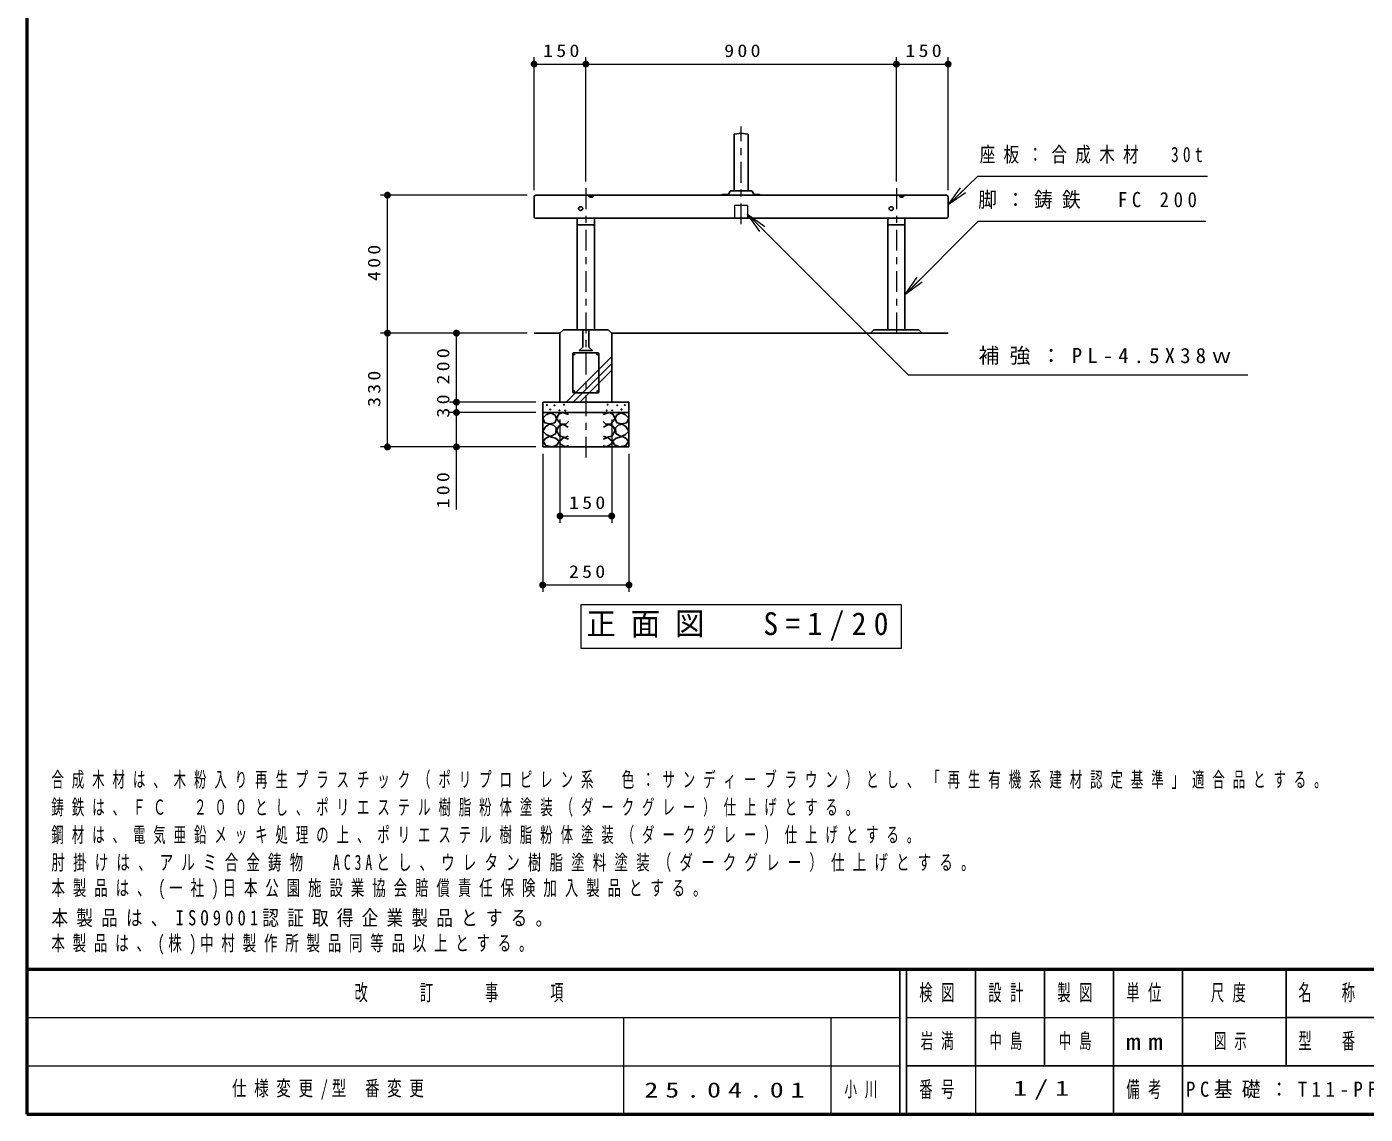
# Model space of a CAD drawing. Units: millimetres on the paper, scale 1:20. Extents: x -365 to 12, y -47 to 257.
# Drawn here: x -365 to -171, y 0 to 157.6 of the extents above; entities that cross this region are included whole.
import ezdxf

# ---------------------------------------------------------------- set-up
doc = ezdxf.new("R2010")
doc.units = ezdxf.units.MM
doc.linetypes.add('USER1', pattern=[4.5, 2.5, -2])
doc.linetypes.add('USER2', pattern=[6, 3, -1, 1, -1])
doc.layers.add('LY_1', color=7, linetype='Continuous', lineweight=25)
doc.layers.add('LY_2', color=7, linetype='Continuous', lineweight=13)
doc.styles.add('ＭＳ ゴシック', font='')
doc.styles.get('ＭＳ ゴシック').set_extended_font_data('MS Gothic')

# ---------------------------------------------------------------- blocks, each defined once
blk = doc.blocks.new('filled_dot')
at = {"color": 0, "linetype": 'Continuous', "lineweight": -2, "const_width": 1.25}
blk.add_lwpolyline([(-0.625, 0, 1), (0.625, 0, 1)], format="xyb", close=True, dxfattribs=at)

msp = doc.modelspace()

# ---------------------------------------------------------------- linework, layer by layer
at = {"layer": 'LY_1', "lineweight": 13}
for p, q in [((-291.479, 133.922), (-291.479, 153.168)), ((-291.479, 152.168), (-283.979, 152.168)), ((-283.979, 135.172), (-283.979, 153.168)), ((-283.979, 152.168), (-238.979, 152.168)), ((-238.979, 135.172), (-238.979, 153.168)), ((-238.979, 152.168), (-231.479, 152.168)), ((-231.479, 133.922), (-231.479, 153.168)), ((-231.478, 131.79), (-229.662, 134.229)), ((-231.478, 131.79), (-229.316, 133.869)), ((-292.479, 133.172), (-313.729, 133.172)), ((-312.729, 113.186), (-312.729, 133.172)), ((-228.969, 133.508), (-231.478, 131.79)), ((-260.529, 130.402), (-258.407, 128.281)), ((-260.529, 130.402), (-258.054, 128.635)), ((-258.761, 127.928), (-260.529, 130.402)), ((-237.728, 118.807), (-235.961, 121.282)), ((-237.728, 118.807), (-235.607, 120.929)), ((-235.254, 120.575), (-237.728, 118.807)), ((-292.479, 113.186), (-313.729, 113.186)), ((-312.729, 96.686), (-312.729, 113.186)), ((-302.729, 103.186), (-302.729, 113.186)), ((-286.823, 103.186), (-280.229, 109.78)), ((-285.833, 103.186), (-280.229, 108.79)), ((-284.843, 103.186), (-280.229, 107.801)), ((-291.229, 103.186), (-303.729, 103.186)), ((-302.729, 101.686), (-302.729, 103.186)), ((-291.229, 101.686), (-303.729, 101.686)), ((-302.729, 87.646), (-302.729, 101.686)), ((-287.729, 100.686), (-287.729, 85.686)), ((-280.229, 100.686), (-280.229, 85.686)), ((-291.229, 96.686), (-313.729, 96.686)), ((-290.229, 95.686), (-290.229, 75.686)), ((-277.729, 95.686), (-277.729, 75.686)), ((-280.229, 86.686), (-287.729, 86.686)), ((-277.729, 76.686), (-290.229, 76.686)), ((-238.229, 73.836), (-284.729, 73.836)), ((-284.729, 73.836), (-284.729, 67.536)), ((-238.229, 67.536), (-238.229, 73.836)), ((-284.729, 67.536), (-238.229, 67.536))]:
    msp.add_line(p, q, dxfattribs=at)
at = {"layer": 'LY_1'}
for p, q in [((-262.479, 133.781), (-262.479, 141.975)), ((-261.479, 142.168), (-262.436, 142.025)), ((-261.479, 142.168), (-260.521, 142.025)), ((-260.479, 133.781), (-260.479, 141.975)), ((-291.479, 132.922), (-291.479, 130.085)), ((-291.229, 133.172), (-231.729, 133.172)), ((-264.222, 133.172), (-264.221, 133.184)), ((-264.121, 133.281), (-263.327, 133.281)), ((-263.118, 133.721), (-263.304, 133.296)), ((-263.026, 133.781), (-261.479, 133.781)), ((-261.479, 133.781), (-259.931, 133.781)), ((-259.839, 133.721), (-259.653, 133.296)), ((-258.836, 133.281), (-259.63, 133.281)), ((-258.735, 133.172), (-258.736, 133.184)), ((-231.479, 132.922), (-231.479, 130.085)), ((-291.229, 129.835), (-231.729, 129.835)), ((-285.229, 129.835), (-285.229, 113.786)), ((-285.054, 128.863), (-282.904, 128.863)), ((-282.729, 129.835), (-282.729, 113.786)), ((-240.229, 129.835), (-240.229, 113.786)), ((-240.053, 128.863), (-237.904, 128.863)), ((-237.729, 129.835), (-237.729, 113.786)), ((-291.479, 113.186), (-287.729, 113.186)), ((-287.729, 113.186), (-287.729, 103.186)), ((-287.728, 113.186), (-287.228, 113.686)), ((-287.229, 113.686), (-280.729, 113.686)), ((-284.429, 113.686), (-284.429, 111.136)), ((-283.529, 113.686), (-283.529, 111.136)), ((-280.728, 113.686), (-280.228, 113.186)), ((-280.229, 113.186), (-231.479, 113.186)), ((-280.229, 113.186), (-280.229, 103.186)), ((-242.728, 113.186), (-242.228, 113.686)), ((-242.228, 113.686), (-235.728, 113.686)), ((-235.729, 113.686), (-235.228, 113.186)), ((-284.929, 110.686), (-284.429, 111.136)), ((-284.929, 110.686), (-283.029, 110.686)), ((-283.529, 111.136), (-283.028, 110.686)), ((-285.879, 104.686), (-285.879, 110.186)), ((-285.729, 110.336), (-282.229, 110.336)), ((-282.079, 110.186), (-282.079, 104.686)), ((-290.229, 103.186), (-290.229, 96.686)), ((-290.229, 103.186), (-277.729, 103.186)), ((-282.229, 104.536), (-285.729, 104.536)), ((-277.729, 103.186), (-277.729, 96.686)), ((-290.229, 101.686), (-277.729, 101.686)), ((-290.229, 96.686), (-277.729, 96.686))]:
    msp.add_line(p, q, dxfattribs=at)
at = {"layer": 'LY_1', "linetype": 'USER2', "lineweight": 13}
for p, q in [((-261.479, 128.986), (-261.479, 143.117)), ((-283.979, 134.172), (-283.979, 95.186)), ((-238.979, 134.172), (-238.979, 112.186))]:
    msp.add_line(p, q, dxfattribs=at)
at = {"layer": 'LY_1', "linetype": 'USER1', "lineweight": 13}
for p, q in [((-262.429, 131.672), (-262.429, 129.835)), ((-260.529, 131.672), (-262.429, 131.672)), ((-260.529, 131.672), (-260.529, 129.835))]:
    msp.add_line(p, q, dxfattribs=at)
at = {"layer": 'LY_1', "lineweight": 13}
for points in [[(-231.478, 131.79), (-227.151, 135.95), (-193.898, 135.95)], [(-260.529, 130.402), (-237.281, 107.155), (-188.053, 107.155)], [(-237.728, 118.807), (-227.122, 129.414), (-194.116, 129.414)]]:
    msp.add_lwpolyline(points, dxfattribs=at)
at = {"layer": 'LY_1'}
for points in [[(-282.929, 132.993), (-282.93, 133.001), (-282.933, 133.01), (-282.939, 133.018), (-282.947, 133.026), (-282.957, 133.033), (-282.969, 133.041), (-282.983, 133.048), (-282.999, 133.054), (-283.016, 133.06), (-283.036, 133.066), (-283.056, 133.071), (-283.079, 133.075), (-283.102, 133.079), (-283.126, 133.082), (-283.151, 133.085), (-283.176, 133.087), (-283.202, 133.088), (-283.229, 133.088), (-283.255, 133.088), (-283.281, 133.087), (-283.306, 133.085), (-283.331, 133.082), (-283.355, 133.079), (-283.379, 133.075), (-283.401, 133.071), (-283.421, 133.066), (-283.441, 133.06), (-283.458, 133.054), (-283.474, 133.048), (-283.488, 133.041), (-283.5, 133.033), (-283.51, 133.026), (-283.518, 133.018), (-283.524, 133.01), (-283.527, 133.001), (-283.529, 132.993), (-283.527, 132.985), (-283.524, 132.976), (-283.518, 132.968), (-283.51, 132.96), (-283.5, 132.953), (-283.488, 132.945), (-283.474, 132.938), (-283.458, 132.932), (-283.441, 132.926), (-283.421, 132.92), (-283.401, 132.915), (-283.379, 132.911), (-283.355, 132.907), (-283.331, 132.904), (-283.306, 132.901), (-283.281, 132.899), (-283.255, 132.898), (-283.229, 132.898), (-283.202, 132.898), (-283.176, 132.899), (-283.151, 132.901), (-283.126, 132.904), (-283.102, 132.907), (-283.079, 132.911), (-283.056, 132.915), (-283.036, 132.92), (-283.016, 132.926), (-282.999, 132.932), (-282.983, 132.938), (-282.969, 132.945), (-282.957, 132.953), (-282.947, 132.96), (-282.939, 132.968), (-282.933, 132.976), (-282.93, 132.985)], [(-237.929, 132.993), (-237.93, 133.001), (-237.933, 133.01), (-237.939, 133.018), (-237.947, 133.026), (-237.957, 133.033), (-237.969, 133.041), (-237.983, 133.048), (-237.999, 133.054), (-238.016, 133.06), (-238.036, 133.066), (-238.056, 133.071), (-238.079, 133.075), (-238.102, 133.079), (-238.126, 133.082), (-238.151, 133.085), (-238.176, 133.087), (-238.202, 133.088), (-238.229, 133.088), (-238.255, 133.088), (-238.281, 133.087), (-238.306, 133.085), (-238.331, 133.082), (-238.355, 133.079), (-238.379, 133.075), (-238.401, 133.071), (-238.421, 133.066), (-238.441, 133.06), (-238.458, 133.054), (-238.474, 133.048), (-238.488, 133.041), (-238.5, 133.033), (-238.51, 133.026), (-238.518, 133.018), (-238.524, 133.01), (-238.527, 133.001), (-238.529, 132.993), (-238.527, 132.985), (-238.524, 132.976), (-238.518, 132.968), (-238.51, 132.96), (-238.5, 132.953), (-238.488, 132.945), (-238.474, 132.938), (-238.458, 132.932), (-238.441, 132.926), (-238.421, 132.92), (-238.401, 132.915), (-238.379, 132.911), (-238.355, 132.907), (-238.331, 132.904), (-238.306, 132.901), (-238.281, 132.899), (-238.255, 132.898), (-238.229, 132.898), (-238.202, 132.898), (-238.176, 132.899), (-238.151, 132.901), (-238.126, 132.904), (-238.102, 132.907), (-238.079, 132.911), (-238.056, 132.915), (-238.036, 132.92), (-238.016, 132.926), (-237.999, 132.932), (-237.983, 132.938), (-237.969, 132.945), (-237.957, 132.953), (-237.947, 132.96), (-237.939, 132.968), (-237.933, 132.976), (-237.93, 132.985)], [(-284.429, 131.242), (-284.43, 131.265), (-284.433, 131.289), (-284.439, 131.312), (-284.447, 131.334), (-284.457, 131.355), (-284.469, 131.376), (-284.483, 131.396), (-284.499, 131.415), (-284.516, 131.432), (-284.536, 131.448), (-284.556, 131.462), (-284.579, 131.475), (-284.602, 131.485), (-284.626, 131.494), (-284.651, 131.501), (-284.676, 131.506), (-284.702, 131.509), (-284.729, 131.511), (-284.755, 131.509), (-284.781, 131.506), (-284.806, 131.501), (-284.831, 131.494), (-284.855, 131.485), (-284.879, 131.475), (-284.901, 131.462), (-284.921, 131.448), (-284.941, 131.432), (-284.958, 131.415), (-284.974, 131.396), (-284.988, 131.376), (-285, 131.355), (-285.01, 131.334), (-285.018, 131.312), (-285.024, 131.289), (-285.027, 131.265), (-285.029, 131.242), (-285.027, 131.219), (-285.024, 131.195), (-285.018, 131.173), (-285.01, 131.15), (-285, 131.129), (-284.988, 131.108), (-284.974, 131.088), (-284.958, 131.069), (-284.941, 131.052), (-284.921, 131.036), (-284.901, 131.022), (-284.879, 131.01), (-284.855, 130.999), (-284.831, 130.99), (-284.806, 130.983), (-284.781, 130.978), (-284.755, 130.975), (-284.729, 130.974), (-284.702, 130.975), (-284.676, 130.978), (-284.651, 130.983), (-284.626, 130.99), (-284.602, 130.999), (-284.579, 131.01), (-284.556, 131.022), (-284.536, 131.036), (-284.516, 131.052), (-284.499, 131.069), (-284.483, 131.088), (-284.469, 131.108), (-284.457, 131.129), (-284.447, 131.15), (-284.439, 131.173), (-284.433, 131.195), (-284.43, 131.219)], [(-239.429, 131.242), (-239.43, 131.265), (-239.433, 131.289), (-239.439, 131.312), (-239.447, 131.334), (-239.457, 131.355), (-239.469, 131.376), (-239.483, 131.396), (-239.499, 131.415), (-239.516, 131.432), (-239.536, 131.448), (-239.556, 131.462), (-239.579, 131.475), (-239.602, 131.485), (-239.626, 131.494), (-239.651, 131.501), (-239.676, 131.506), (-239.702, 131.509), (-239.729, 131.511), (-239.755, 131.509), (-239.781, 131.506), (-239.806, 131.501), (-239.831, 131.494), (-239.855, 131.485), (-239.879, 131.475), (-239.901, 131.462), (-239.921, 131.448), (-239.941, 131.432), (-239.958, 131.415), (-239.974, 131.396), (-239.988, 131.376), (-240, 131.355), (-240.01, 131.334), (-240.018, 131.312), (-240.024, 131.289), (-240.027, 131.265), (-240.029, 131.242), (-240.027, 131.219), (-240.024, 131.195), (-240.018, 131.173), (-240.01, 131.15), (-240, 131.129), (-239.988, 131.108), (-239.974, 131.088), (-239.958, 131.069), (-239.941, 131.052), (-239.921, 131.036), (-239.901, 131.022), (-239.879, 131.01), (-239.855, 130.999), (-239.831, 130.99), (-239.806, 130.983), (-239.781, 130.978), (-239.755, 130.975), (-239.729, 130.974), (-239.702, 130.975), (-239.676, 130.978), (-239.651, 130.983), (-239.626, 130.99), (-239.602, 130.999), (-239.579, 131.01), (-239.556, 131.022), (-239.536, 131.036), (-239.516, 131.052), (-239.499, 131.069), (-239.483, 131.088), (-239.469, 131.108), (-239.457, 131.129), (-239.447, 131.15), (-239.439, 131.173), (-239.433, 131.195), (-239.43, 131.219)], [(-289.106, 101.656), (-289.74, 101.355), (-290.215, 100.88), (-289.914, 100.183), (-289.185, 100.04), (-288.488, 100.199), (-288.235, 100.785), (-288.425, 101.292)], [(-278.851, 101.656), (-278.217, 101.355), (-277.742, 100.88), (-278.043, 100.183), (-278.772, 100.04), (-279.469, 100.199), (-279.722, 100.785), (-279.532, 101.292)], [(-289.233, 100.009), (-289.771, 99.66), (-290.215, 98.979), (-289.708, 98.519), (-289.043, 98.203), (-288.346, 98.646), (-288.266, 99.486), (-288.674, 99.848)], [(-278.724, 100.009), (-278.186, 99.66), (-277.742, 98.979), (-278.249, 98.519), (-278.914, 98.203), (-279.611, 98.646), (-279.691, 99.486), (-279.283, 99.848)], [(-289.274, 98.212), (-289.843, 97.893), (-290.18, 97.47), (-289.777, 96.904), (-288.834, 96.701), (-288.118, 97.02), (-287.845, 97.525), (-288.384, 97.981)], [(-278.683, 98.212), (-278.114, 97.893), (-277.777, 97.47), (-278.18, 96.904), (-279.123, 96.701), (-279.839, 97.02), (-280.112, 97.525), (-279.573, 97.981)]]:
    msp.add_lwpolyline(points, close=True, dxfattribs=at)
for points in [[(-286.508, 101.371), (-287.363, 101.688), (-287.902, 101.419), (-288.219, 100.817), (-287.633, 100.056), (-286.856, 99.993), (-286.508, 100.389)], [(-281.449, 101.371), (-280.594, 101.688), (-280.055, 101.419), (-279.738, 100.817), (-280.324, 100.056), (-281.101, 99.993), (-281.449, 100.389)], [(-286.524, 99.565), (-287.284, 99.961), (-287.918, 99.708), (-288.219, 99.058), (-287.775, 98.282), (-287.015, 98.044), (-286.524, 98.25)], [(-281.433, 99.565), (-280.673, 99.961), (-280.039, 99.708), (-279.738, 99.058), (-280.182, 98.282), (-280.942, 98.044), (-281.433, 98.25)], [(-286.508, 97.838), (-287.173, 98.044), (-287.823, 97.49), (-287.649, 97.094), (-286.92, 96.729), (-286.508, 96.888)], [(-281.449, 97.838), (-280.784, 98.044), (-280.134, 97.49), (-280.308, 97.094), (-281.037, 96.729), (-281.449, 96.888)]]:
    msp.add_lwpolyline(points, dxfattribs=at)
for centre, radius in [((-285.729, 110.186), 0.15), ((-282.229, 110.186), 0.15), ((-285.729, 104.686), 0.15), ((-282.229, 104.686), 0.15), ((-289.62, 102.766), 0.05), ((-287.136, 102.809), 0.05), ((-280.821, 102.809), 0.05), ((-278.337, 102.766), 0.05), ((-289.149, 102.124), 0.05), ((-288.528, 102.723), 0.05), ((-287.8, 101.995), 0.05), ((-286.986, 101.974), 0.05), ((-280.971, 101.974), 0.05), ((-280.157, 101.995), 0.05), ((-279.429, 102.723), 0.05), ((-278.808, 102.124), 0.05)]:
    msp.add_circle(centre, radius, dxfattribs=at)
for centre, radius, start, end in [((-262.429, 141.975), 0.05, 98.53077, 180), ((-260.529, 141.975), 0.05, 0, 81.46923), ((-291.229, 132.922), 0.25, 89.99998, 179.99996), ((-264.121, 133.181), 0.1, 90, 178), ((-263.327, 133.306), 0.025, 270, 336.37062), ((-263.026, 133.681), 0.1, 90, 156.37062), ((-259.931, 133.681), 0.1, 23.62938, 90), ((-259.63, 133.306), 0.025, 203.62938, 270), ((-258.836, 133.181), 0.1, 2, 90), ((-231.729, 132.922), 0.25, 0, 89.99998), ((-291.229, 130.085), 0.25, 179.99998, 270.00002), ((-231.729, 130.085), 0.25, 270.00002, 0), ((-285.054, 129.038), 0.175, 179.99998, 270.00002), ((-282.904, 129.038), 0.175, 270.00002, 0), ((-240.054, 129.038), 0.175, 179.99998, 270.00002), ((-237.904, 129.038), 0.175, 270.00002, 0), ((-285.129, 113.786), 0.1, 179.99998, 270.00002), ((-282.829, 113.786), 0.1, 270.00002, 0), ((-240.129, 113.786), 0.1, 179.99998, 270.00002), ((-237.829, 113.786), 0.1, 270.00002, 0)]:
    msp.add_arc(centre, radius, start, end, dxfattribs=at)
at = {"layer": 'LY_2', "lineweight": 50}
for p, q in [((-365, 257), (-365, 0)), ((-365, 21), (0, 21)), ((-365, 0), (0, 0))]:
    msp.add_line(p, q, dxfattribs=at)
at = {"layer": 'LY_2', "color": 211, "lineweight": 25}
for p, q in [((-238.5, 21), (-238.5, 0)), ((-237.5, 21), (-237.5, 0)), ((-227.5, 21), (-227.5, 7)), ((-217.5, 21), (-217.5, 7)), ((-207.5, 21), (-207.5, 0)), ((-197.5, 21), (-197.5, 7)), ((-182.5, 21), (-182.5, 7)), ((-182.5, 14), (-70, 14)), ((-237.5, 7), (0, 7))]:
    msp.add_line(p, q, dxfattribs=at)
at = {"layer": 'LY_2'}
for p, q in [((-365, 14), (-238.5, 14)), ((-278.5, 14), (-278.5, 0)), ((-248.5, 14), (-248.5, 0)), ((-237.5, 14), (-182.5, 14)), ((-365, 7), (-238.5, 7)), ((-227.5, 7), (-227.5, 0))]:
    msp.add_line(p, q, dxfattribs=at)
at = {"layer": 'LY_2', "lineweight": 25}
msp.add_line((-197.5, 7), (-197.5, 0), dxfattribs=at)

# ---------------------------------------------------------------- block references
at = {"layer": 'LY_1', "lineweight": 13, "xscale": 0.4, "yscale": 0.4}
for p in [(-291.479, 152.168), (-283.979, 152.168), (-287.729, 86.686), (-290.229, 76.686)]:
    msp.add_blockref('filled_dot', p, dxfattribs=at)
for p, rotation in [((-283.979, 152.168), 180), ((-238.979, 152.168), 180), ((-231.479, 152.168), 180), ((-312.729, 133.172), 270), ((-312.729, 113.186), 270), ((-302.729, 113.186), 270), ((-302.729, 103.186), 270), ((-302.729, 101.686), 270), ((-312.729, 96.686), 90), ((-302.729, 96.686), 90), ((-280.229, 86.686), 180), ((-277.729, 76.686), 180)]:
    msp.add_blockref('filled_dot', p, dxfattribs=dict(at, rotation=rotation))

# ---------------------------------------------------------------- texts
at = {"layer": 'LY_1', "style": 'ＭＳ ゴシック'}
for s, insert, char_height, attachment_point in [('\\T1.33;\\W1.15;150', (-287.307, 153.168), 1.833, 8), ('\\T1.33;\\W1.15;900', (-261.062, 153.168), 1.833, 8), ('\\T1.33;\\W1.15;150', (-234.807, 153.168), 1.833, 8), ('\\T1.54;\\W0.75;座板：合成木材\u300030t', (-226.898, 138.95), 2.199, 4), ('\\T1.5;\\W0.9;脚：鋳鉄\u3000FC\\~200', (-227.116, 132.414), 2.199, 4), ('\\T1.5;補強：PL-4.5X38ｗ', (-227.053, 109.805), 2.199, 4), ('\\T1.33;\\W1.15;150', (-283.557, 87.686), 1.833, 8), ('\\T1.33;\\W1.15;250', (-283.563, 77.686), 1.833, 8), ('\\T1.5;\\W0.95;正面図\u3000S=1/20', (-261.479, 70.686), 3.299, 5), ('\\T1.64;\\W0.6;合成木材は、木粉入り再生プラスチック（ポリプロピレン系\u3000色：サンディーブラウン）とし、「再生有機系建材認定基準」適合品とする。', (-361.422, 47.116), 2.199, 7), ('\\T1.64;\\W0.6;鋳鉄は、ＦＣ\u3000２００とし、ポリエステル樹脂粉体塗装（ダークグレー）仕上げとする。', (-361.422, 43.116), 2.199, 7), ('\\T1.64;\\W0.6;鋼材は、電気亜鉛メッキ処理の上、ポリエステル樹脂粉体塗装（ダークグレー）仕上げとする。', (-361.422, 39.116), 2.199, 7), ('\\T1.61;\\W0.65;肘掛けは、アルミ合金鋳物\u3000AC3Aとし、ウレタン樹脂塗料塗装（ダークグレー）仕上げとする。', (-361.422, 35.116), 2.199, 7), ('\\T1.59;\\W0.65;本製品は、(一社)日本公園施設業協会賠償責任保険加入製品とする。', (-361.422, 31.116), 2.199, 7), ('\\T1.5;\\W0.8;本製品は、ISO9001認証取得企業製品とする。', (-361.422, 27.116), 2.199, 7), ('\\T1.58;\\W0.65;本製品は、(株)中村製作所製品同等品以上とする。', (-361.422, 23.116), 2.199, 7), ('\\T1.64;\\W0.6;岩満', (-232.5, 10.5), 2.199, 5), ('\\T1.64;\\W0.6;中島', (-225.5, 10.5), 2.199, 4), ('\\T1.64;\\W0.6;中島', (-212.5, 10.5), 2.199, 5), ('\\T1.64;\\W0.6;図示', (-190, 10.5), 2.199, 5), ('\\T1.53;\\W0.7;仕様変更/型\\~番変更', (-335.25, 3.5), 2.199, 4), ('\\T1.5;\\W1.35;25.04.01', (-275.5, 3.5), 2.199, 4), ('\\T1.64;\\W0.6;小川', (-246.5, 3.5), 2.199, 4), ('\\T1.5;\\W1.35;1/1', (-217.5, 3.5), 2.199, 5), ('\\T1.5;\\W0.9;PC基礎：T11-PF\u3000肘掛け付', (-197, 3.5), 2.199, 4)]:
    msp.add_mtext(s, dxfattribs=dict(at, insert=insert, char_height=char_height, attachment_point=attachment_point))
at = {"layer": 'LY_1', "char_height": 1.833, "attachment_point": 8, "rotation": 90, "style": 'ＭＳ ゴシック'}
for s, insert in [('\\T1.33;\\W1.15;400', (-313.729, 123.596)), ('\\T1.33;\\W1.15;200', (-303.729, 108.603)), ('\\T1.33;\\W1.15;330', (-313.729, 105.351)), ('\\T1.34;\\W1.15;30', (-303.729, 102.864)), ('\\T1.33;\\W1.15;100', (-303.729, 90.646))]:
    msp.add_mtext(s, dxfattribs=dict(at, insert=insert))
at = {"layer": 'LY_2', "color": 4, "char_height": 2.346, "attachment_point": 5, "style": 'ＭＳ ゴシック'}
for s, insert in [('\\T1.64;\\W0.6;改\u3000\u3000訂\u3000\u3000事\u3000\u3000項', (-301.75, 17.5)), ('\\T1.64;\\W0.6;検図', (-232.5, 17.5)), ('\\T1.64;\\W0.6;設計', (-222.5, 17.5)), ('\\T1.64;\\W0.6;製図', (-212.5, 17.5)), ('\\T1.64;\\W0.6;単位', (-202.5, 17.5)), ('\\T1.64;\\W0.6;尺度', (-190.25, 17.5)), ('\\T1.64;\\W0.6;名\u3000称', (-176, 17.5)), ('\\T1.64;\\W0.6;型\u3000番', (-176, 10.5)), ('\\T1.5;\\W1.35;mm', (-202.5, 10.5)), ('\\T1.64;\\W0.6;番号', (-232.5, 3.5)), ('\\T1.64;\\W0.6;備考', (-202.5, 3.5))]:
    msp.add_mtext(s, dxfattribs=dict(at, insert=insert))

doc.saveas('drawing.dxf')
